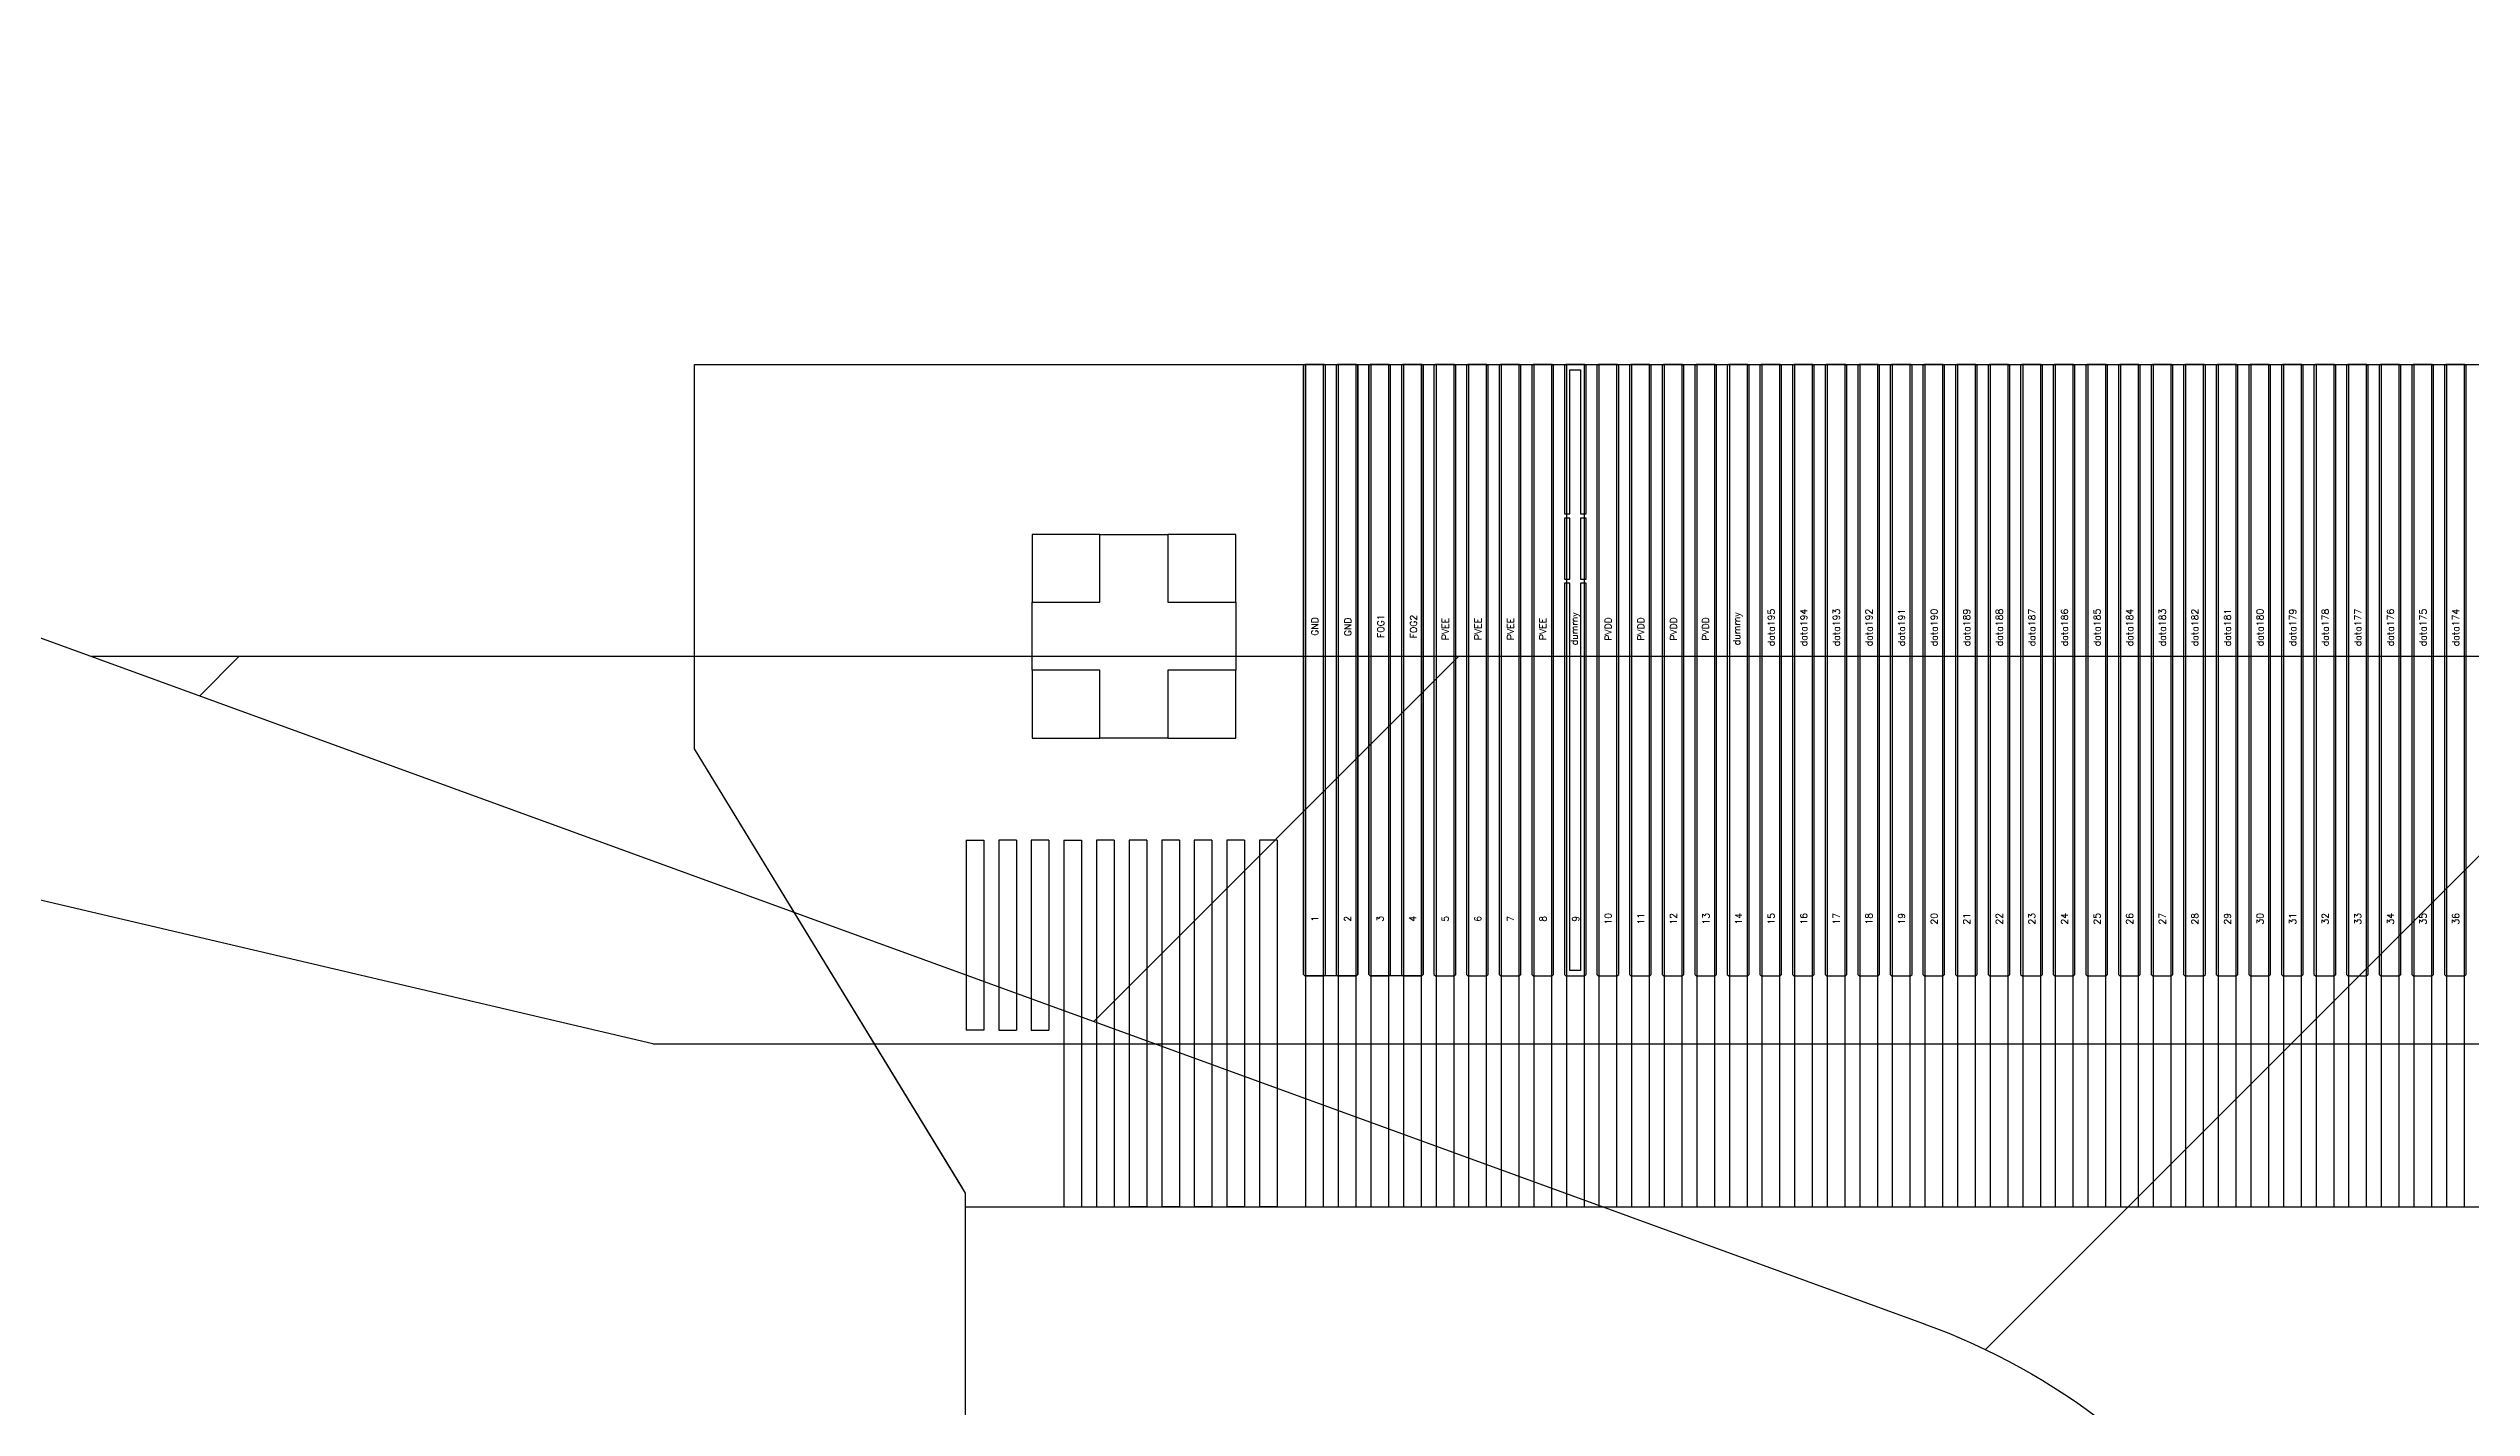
# Model space of a CAD drawing. Header units: millimetres. Extents: x 1387 to 2553, y -68 to 207.
# Drawn here: x 2318.848 to 2320.632, y 51.97 to 52.97 of the extents above; entities that cross this region are included whole.
import ezdxf
from ezdxf.enums import TextEntityAlignment as Align

# ---------------------------------------------------------------- set-up
doc = ezdxf.new("R2010")
doc.units = ezdxf.units.MM
for name, color, linetype in [('COF', 4, 'Continuous'), ('DIM（标注）', 3, 'Continuous'), ('KEEPOUTLAYER', 6, 'Continuous'), ('Panel', 7, 'Continuous')]:
    doc.layers.add(name, color=color, linetype=linetype)
doc.styles.add('txt', font='txt.shx')
doc.styles.add('宋体', font='')
doc.styles.get('宋体').set_extended_font_data('SimSun')
doc.dimstyles.new('STANDARD$0', dxfattribs={"dimtxt": 2, "dimasz": 2, "dimexe": 0.4, "dimexo": 0.4, "dimgap": 0.4, "dimtad": 1, "dimzin": 0, "dimdsep": 46, "dimtxsty": '宋体', "dimcen": 0.4, "dimclrd": 256, "dimclre": 256, "dimclrt": 256, "dimadec": 0, "dimazin": 0, "dimtfac": 1, "dimtofl": 0, "dimtmove": 0, "dimatfit": 3, "dimfxl": 1, "dimtolj": 1, "dimtzin": 0, "dimarcsym": 0})

# ---------------------------------------------------------------- blocks, each defined once
blk = doc.blocks.new('COF')
at = {"layer": 'COF'}
for p, q in [((1641.7011, 311.4364, 0.4681), (1641.7011, 311.7192, 0.4681)), ((1641.7011, 311.7192, 0.4681), (1648.8301, 311.7192, 0.4681)), ((1641.7011, 311.4364, 0.4681), (1641.7011, 311.7192, 0.4681)), ((1641.7011, 311.7192, 0.4681), (1648.8301, 311.7192, 0.4681)), ((1642.1511, 311.7192, 0.4681), (1642.1511, 311.0992, 0.4681)), ((1642.1641, 311.7192, 0.4681), (1642.1641, 311.0992, 0.4681)), ((1642.1751, 311.7192, 0.4681), (1642.1751, 311.0992, 0.4681)), ((1642.1881, 311.7192, 0.4681), (1642.1881, 311.0992, 0.4681)), ((1642.1991, 311.7192, 0.4681), (1642.1991, 311.0992, 0.4681)), ((1642.2121, 311.7192, 0.4681), (1642.2121, 311.0992, 0.4681)), ((1642.2231, 311.7192, 0.4681), (1642.2231, 311.0992, 0.4681)), ((1642.2361, 311.7192, 0.4681), (1642.2361, 311.0992, 0.4681)), ((1642.2471, 311.7192, 0.4681), (1642.2471, 311.0992, 0.4681)), ((1642.2601, 311.7192, 0.4681), (1642.2601, 311.0992, 0.4681)), ((1642.2711, 311.7192, 0.4681), (1642.2711, 311.0992, 0.4681)), ((1642.2841, 311.7192, 0.4681), (1642.2841, 311.0992, 0.4681)), ((1642.2951, 311.7192, 0.4681), (1642.2951, 311.0992, 0.4681)), ((1642.3081, 311.7192, 0.4681), (1642.3081, 311.0992, 0.4681)), ((1642.3191, 311.7192, 0.4681), (1642.3191, 311.0992, 0.4681)), ((1642.3321, 311.7192, 0.4681), (1642.3321, 311.0992, 0.4681)), ((1642.3431, 311.7192, 0.4681), (1642.3431, 311.0992, 0.4681)), ((1642.3561, 311.7192, 0.4681), (1642.3561, 311.0992, 0.4681)), ((1642.3671, 311.7192, 0.4681), (1642.3671, 311.0992, 0.4681)), ((1642.3801, 311.7192, 0.4681), (1642.3801, 311.0992, 0.4681)), ((1642.3911, 311.7192, 0.4681), (1642.3911, 311.0992, 0.4681)), ((1642.4041, 311.7192, 0.4681), (1642.4041, 311.0992, 0.4681)), ((1642.4151, 311.7192, 0.4681), (1642.4151, 311.0992, 0.4681)), ((1642.4281, 311.7192, 0.4681), (1642.4281, 311.0992, 0.4681)), ((1642.4391, 311.7192, 0.4681), (1642.4391, 311.0992, 0.4681)), ((1642.4521, 311.7192, 0.4681), (1642.4521, 311.0992, 0.4681)), ((1642.4631, 311.7192, 0.4681), (1642.4631, 311.0992, 0.4681)), ((1642.4761, 311.7192, 0.4681), (1642.4761, 311.0992, 0.4681)), ((1642.4871, 311.7192, 0.4681), (1642.4871, 311.0992, 0.4681)), ((1642.5001, 311.7192, 0.4681), (1642.5001, 311.0992, 0.4681)), ((1642.5111, 311.7192, 0.4681), (1642.5111, 311.0992, 0.4681)), ((1642.5241, 311.7192, 0.4681), (1642.5241, 311.0992, 0.4681)), ((1642.5351, 311.7192, 0.4681), (1642.5351, 311.0992, 0.4681)), ((1642.5481, 311.7192, 0.4681), (1642.5481, 311.0992, 0.4681)), ((1642.5591, 311.7192, 0.4681), (1642.5591, 311.0992, 0.4681)), ((1642.5721, 311.7192, 0.4681), (1642.5721, 311.0992, 0.4681)), ((1642.5831, 311.7192, 0.4681), (1642.5831, 311.0992, 0.4681)), ((1642.5961, 311.7192, 0.4681), (1642.5961, 311.0992, 0.4681)), ((1642.6071, 311.7192, 0.4681), (1642.6071, 311.0992, 0.4681)), ((1642.6201, 311.7192, 0.4681), (1642.6201, 311.0992, 0.4681)), ((1642.6311, 311.7192, 0.4681), (1642.6311, 311.0992, 0.4681)), ((1642.6441, 311.7192, 0.4681), (1642.6441, 311.0992, 0.4681)), ((1642.6551, 311.7192, 0.4681), (1642.6551, 311.0992, 0.4681)), ((1642.6681, 311.7192, 0.4681), (1642.6681, 311.0992, 0.4681)), ((1642.6791, 311.7192, 0.4681), (1642.6791, 311.0992, 0.4681)), ((1642.6921, 311.7192, 0.4681), (1642.6921, 311.0992, 0.4681)), ((1642.7031, 311.7192, 0.4681), (1642.7031, 311.0992, 0.4681)), ((1642.7161, 311.7192, 0.4681), (1642.7161, 311.0992, 0.4681)), ((1642.7271, 311.7192, 0.4681), (1642.7271, 311.0992, 0.4681)), ((1642.7401, 311.7192, 0.4681), (1642.7401, 311.0992, 0.4681)), ((1642.7511, 311.7192, 0.4681), (1642.7511, 311.0992, 0.4681)), ((1642.7641, 311.7192, 0.4681), (1642.7641, 311.0992, 0.4681)), ((1642.7751, 311.7192, 0.4681), (1642.7751, 311.0992, 0.4681)), ((1642.7881, 311.7192, 0.4681), (1642.7881, 311.0992, 0.4681)), ((1642.7991, 311.7192, 0.4681), (1642.7991, 311.0992, 0.4681)), ((1642.8121, 311.7192, 0.4681), (1642.8121, 311.0992, 0.4681)), ((1642.8231, 311.7192, 0.4681), (1642.8231, 311.0992, 0.4681)), ((1642.8361, 311.7192, 0.4681), (1642.8361, 311.0992, 0.4681)), ((1642.8471, 311.7192, 0.4681), (1642.8471, 311.0992, 0.4681)), ((1642.8601, 311.7192, 0.4681), (1642.8601, 311.0992, 0.4681)), ((1642.8711, 311.7192, 0.4681), (1642.8711, 311.0992, 0.4681)), ((1642.8841, 311.7192, 0.4681), (1642.8841, 311.0992, 0.4681)), ((1642.8951, 311.7192, 0.4681), (1642.8951, 311.0992, 0.4681)), ((1642.9081, 311.7192, 0.4681), (1642.9081, 311.0992, 0.4681)), ((1642.9191, 311.7192, 0.4681), (1642.9191, 311.0992, 0.4681)), ((1642.9321, 311.7192, 0.4681), (1642.9321, 311.0992, 0.4681)), ((1642.9431, 311.7192, 0.4681), (1642.9431, 311.0992, 0.4681)), ((1642.9561, 311.7192, 0.4681), (1642.9561, 311.0992, 0.4681)), ((1642.9671, 311.7192, 0.4681), (1642.9671, 311.0992, 0.4681)), ((1642.9801, 311.7192, 0.4681), (1642.9801, 311.0992, 0.4681)), ((1642.9911, 311.7192, 0.4681), (1642.9911, 311.0992, 0.4681)), ((1643.0041, 311.7192, 0.4681), (1643.0041, 311.0992, 0.4681)), ((1641.9996, 311.5942, 0.4681), (1642.0496, 311.5942, 0.4681)), ((1641.9996, 311.5442, 0.4681), (1641.9996, 311.5942, 0.4681)), ((1642.0496, 311.5942, 0.4681), (1642.0496, 311.5442, 0.4681)), ((1641.9496, 311.4942, 0.4681), (1641.9496, 311.5442, 0.4681)), ((1641.9496, 311.5442, 0.4681), (1641.9996, 311.5442, 0.4681)), ((1642.0496, 311.5442, 0.4681), (1642.0996, 311.5442, 0.4681)), ((1642.0996, 311.5442, 0.4681), (1642.0996, 311.4942, 0.4681)), ((1641.9996, 311.4942, 0.4681), (1641.9496, 311.4942, 0.4681)), ((1641.9996, 311.4442, 0.4681), (1641.9996, 311.4942, 0.4681)), ((1642.0996, 311.4942, 0.4681), (1642.0496, 311.4942, 0.4681)), ((1642.0496, 311.4942, 0.4681), (1642.0496, 311.4442, 0.4681)), ((1641.8986, 311.1126, 0.4681), (1641.7011, 311.4364, 0.4681)), ((1641.9006, 311.1093, 0.4681), (1641.7011, 311.4364, 0.4681)), ((1641.8986, 311.1126, 0.4681), (1641.7011, 311.4364, 0.4681)), ((1641.9006, 311.1093, 0.4681), (1641.7011, 311.4364, 0.4681)), ((1642.0496, 311.4442, 0.4681), (1641.9996, 311.4442, 0.4681)), ((1641.9011, 311.3692, 0.4681), (1641.9011, 311.2292, 0.4681)), ((1641.9011, 311.3692, 0.4681), (1641.9141, 311.3692, 0.4681)), ((1641.9141, 311.3692, 0.4681), (1641.9141, 311.2292, 0.4681)), ((1641.9381, 311.3692, 0.4681), (1641.9251, 311.3692, 0.4681)), ((1641.9251, 311.3692, 0.4681), (1641.9251, 311.2292, 0.4681)), ((1641.9381, 311.3692, 0.4681), (1641.9381, 311.2292, 0.4681)), ((1641.9621, 311.3692, 0.4681), (1641.9491, 311.3692, 0.4681)), ((1641.9491, 311.3692, 0.4681), (1641.9491, 311.2292, 0.4681)), ((1641.9621, 311.3692, 0.4681), (1641.9621, 311.2292, 0.4681)), ((1641.9731, 311.3692, 0.4681), (1641.9861, 311.3692, 0.4681)), ((1641.9731, 311.3692, 0.4681), (1641.9731, 311.0992, 0.4681)), ((1641.9861, 311.3692, 0.4681), (1641.9861, 311.0992, 0.4681)), ((1641.9971, 311.3692, 0.4681), (1641.9971, 311.0992, 0.4681)), ((1642.0101, 311.3692, 0.4681), (1641.9971, 311.3692, 0.4681)), ((1642.0101, 311.3692, 0.4681), (1641.9971, 311.3692, 0.4681)), ((1641.9971, 311.3692, 0.4681), (1641.9971, 311.0992, 0.4681)), ((1642.0101, 311.3692, 0.4681), (1642.0101, 311.0992, 0.4681)), ((1642.0101, 311.3692, 0.4681), (1642.0101, 311.0992, 0.4681)), ((1642.0211, 311.3692, 0.4681), (1642.0211, 311.0992, 0.4681)), ((1642.0341, 311.3692, 0.4681), (1642.0211, 311.3692, 0.4681)), ((1642.0341, 311.3692, 0.4681), (1642.0211, 311.3692, 0.4681)), ((1642.0211, 311.3692, 0.4681), (1642.0211, 311.0992, 0.4681)), ((1642.0341, 311.3692, 0.4681), (1642.0341, 311.0992, 0.4681)), ((1642.0341, 311.3692, 0.4681), (1642.0341, 311.0992, 0.4681)), ((1642.0451, 311.3692, 0.4681), (1642.0451, 311.0992, 0.4681)), ((1642.0581, 311.3692, 0.4681), (1642.0451, 311.3692, 0.4681)), ((1642.0581, 311.3692, 0.4681), (1642.0451, 311.3692, 0.4681)), ((1642.0451, 311.3692, 0.4681), (1642.0451, 311.0992, 0.4681)), ((1642.0581, 311.3692, 0.4681), (1642.0581, 311.0992, 0.4681)), ((1642.0581, 311.3692, 0.4681), (1642.0581, 311.0992, 0.4681)), ((1642.0691, 311.3692, 0.4681), (1642.0691, 311.0992, 0.4681)), ((1642.0821, 311.3692, 0.4681), (1642.0691, 311.3692, 0.4681)), ((1642.0821, 311.3692, 0.4681), (1642.0691, 311.3692, 0.4681)), ((1642.0691, 311.3692, 0.4681), (1642.0691, 311.0992, 0.4681)), ((1642.0821, 311.3692, 0.4681), (1642.0821, 311.0992, 0.4681)), ((1642.0821, 311.3692, 0.4681), (1642.0821, 311.0992, 0.4681)), ((1642.0931, 311.3692, 0.4681), (1642.0931, 311.0992, 0.4681)), ((1642.1061, 311.3692, 0.4681), (1642.0931, 311.3692, 0.4681)), ((1642.1061, 311.3692, 0.4681), (1642.0931, 311.3692, 0.4681)), ((1642.0931, 311.3692, 0.4681), (1642.0931, 311.0992, 0.4681)), ((1642.1061, 311.3692, 0.4681), (1642.1061, 311.0992, 0.4681)), ((1642.1061, 311.3692, 0.4681), (1642.1061, 311.0992, 0.4681)), ((1642.1171, 311.3692, 0.4681), (1642.1171, 311.0992, 0.4681)), ((1642.1301, 311.3692, 0.4681), (1642.1171, 311.3692, 0.4681)), ((1642.1301, 311.3692, 0.4681), (1642.1171, 311.3692, 0.4681)), ((1642.1171, 311.3692, 0.4681), (1642.1171, 311.0992, 0.4681)), ((1642.1301, 311.3692, 0.4681), (1642.1301, 311.0992, 0.4681)), ((1642.1301, 311.3692, 0.4681), (1642.1301, 311.0992, 0.4681)), ((1641.9141, 311.2292, 0.4681), (1641.9011, 311.2292, 0.4681)), ((1641.9251, 311.2292, 0.4681), (1641.9381, 311.2292, 0.4681)), ((1641.9491, 311.2292, 0.4681), (1641.9621, 311.2292, 0.4681)), ((1641.9006, 309.1529, 0.4681), (1641.9006, 311.1093, 0.4681)), ((1641.9006, 311.0992, 0.4681), (1648.6306, 311.0992, 0.4681)), ((1641.9731, 311.0992, 0.4681), (1641.9861, 311.0992, 0.4681)), ((1641.9971, 311.0992, 0.4681), (1642.0101, 311.0992, 0.4681)), ((1642.0341, 311.0992, 0.4681), (1642.0211, 311.0992, 0.4681)), ((1642.0341, 311.0992, 0.4681), (1642.0211, 311.0992, 0.4681)), ((1642.0336, 311.0992, 0.4681), (1642.0216, 311.0992, 0.4681)), ((1642.0336, 311.0992, 0.4681), (1642.0216, 311.0992, 0.4681)), ((1642.0581, 311.0992, 0.4681), (1642.0451, 311.0992, 0.4681)), ((1642.0581, 311.0992, 0.4681), (1642.0451, 311.0992, 0.4681)), ((1642.0576, 311.0992, 0.4681), (1642.0456, 311.0992, 0.4681)), ((1642.0576, 311.0992, 0.4681), (1642.0456, 311.0992, 0.4681)), ((1642.0821, 311.0992, 0.4681), (1642.0691, 311.0992, 0.4681)), ((1642.0821, 311.0992, 0.4681), (1642.0691, 311.0992, 0.4681)), ((1642.0816, 311.0992, 0.4681), (1642.0696, 311.0992, 0.4681)), ((1642.0816, 311.0992, 0.4681), (1642.0696, 311.0992, 0.4681)), ((1642.1061, 311.0992, 0.4681), (1642.0931, 311.0992, 0.4681)), ((1642.1061, 311.0992, 0.4681), (1642.0931, 311.0992, 0.4681)), ((1642.1056, 311.0992, 0.4681), (1642.0936, 311.0992, 0.4681)), ((1642.1056, 311.0992, 0.4681), (1642.0936, 311.0992, 0.4681)), ((1642.1301, 311.0992, 0.4681), (1642.1171, 311.0992, 0.4681)), ((1642.1301, 311.0992, 0.4681), (1642.1171, 311.0992, 0.4681)), ((1642.1296, 311.0992, 0.4681), (1642.1176, 311.0992, 0.4681)), ((1642.1296, 311.0992, 0.4681), (1642.1176, 311.0992, 0.4681)), ((1642.1511, 311.0992, 0.4681), (1642.1641, 311.0992, 0.4681)), ((1642.1516, 311.0992, 0.4681), (1642.1636, 311.0992, 0.4681)), ((1642.1751, 311.0992, 0.4681), (1642.1881, 311.0992, 0.4681)), ((1642.1756, 311.0992, 0.4681), (1642.1876, 311.0992, 0.4681)), ((1642.1991, 311.0992, 0.4681), (1642.2121, 311.0992, 0.4681)), ((1642.1996, 311.0992, 0.4681), (1642.2116, 311.0992, 0.4681)), ((1642.2231, 311.0992, 0.4681), (1642.2361, 311.0992, 0.4681)), ((1642.2236, 311.0992, 0.4681), (1642.2356, 311.0992, 0.4681)), ((1642.2471, 311.0992, 0.4681), (1642.2601, 311.0992, 0.4681)), ((1642.2476, 311.0992, 0.4681), (1642.2596, 311.0992, 0.4681)), ((1642.2711, 311.0992, 0.4681), (1642.2841, 311.0992, 0.4681)), ((1642.2716, 311.0992, 0.4681), (1642.2836, 311.0992, 0.4681)), ((1642.2951, 311.0992, 0.4681), (1642.3081, 311.0992, 0.4681)), ((1642.2956, 311.0992, 0.4681), (1642.3076, 311.0992, 0.4681)), ((1642.3191, 311.0992, 0.4681), (1642.3321, 311.0992, 0.4681)), ((1642.3196, 311.0992, 0.4681), (1642.3316, 311.0992, 0.4681)), ((1642.3431, 311.0992, 0.4681), (1642.3561, 311.0992, 0.4681)), ((1642.3436, 311.0992, 0.4681), (1642.3556, 311.0992, 0.4681)), ((1642.3671, 311.0992, 0.4681), (1642.3801, 311.0992, 0.4681)), ((1642.3676, 311.0992, 0.4681), (1642.3796, 311.0992, 0.4681)), ((1642.3911, 311.0992, 0.4681), (1642.4041, 311.0992, 0.4681)), ((1642.3916, 311.0992, 0.4681), (1642.4036, 311.0992, 0.4681)), ((1642.4151, 311.0992, 0.4681), (1642.4281, 311.0992, 0.4681)), ((1642.4156, 311.0992, 0.4681), (1642.4276, 311.0992, 0.4681)), ((1642.4391, 311.0992, 0.4681), (1642.4521, 311.0992, 0.4681)), ((1642.4396, 311.0992, 0.4681), (1642.4516, 311.0992, 0.4681)), ((1642.4631, 311.0992, 0.4681), (1642.4761, 311.0992, 0.4681)), ((1642.4636, 311.0992, 0.4681), (1642.4756, 311.0992, 0.4681)), ((1642.4871, 311.0992, 0.4681), (1642.5001, 311.0992, 0.4681)), ((1642.4876, 311.0992, 0.4681), (1642.4996, 311.0992, 0.4681)), ((1642.5111, 311.0992, 0.4681), (1642.5241, 311.0992, 0.4681)), ((1642.5116, 311.0992, 0.4681), (1642.5236, 311.0992, 0.4681)), ((1642.5351, 311.0992, 0.4681), (1642.5481, 311.0992, 0.4681)), ((1642.5356, 311.0992, 0.4681), (1642.5476, 311.0992, 0.4681)), ((1642.5591, 311.0992, 0.4681), (1642.5721, 311.0992, 0.4681)), ((1642.5596, 311.0992, 0.4681), (1642.5716, 311.0992, 0.4681)), ((1642.5831, 311.0992, 0.4681), (1642.5961, 311.0992, 0.4681)), ((1642.5836, 311.0992, 0.4681), (1642.5956, 311.0992, 0.4681)), ((1642.6071, 311.0992, 0.4681), (1642.6201, 311.0992, 0.4681)), ((1642.6076, 311.0992, 0.4681), (1642.6196, 311.0992, 0.4681)), ((1642.6311, 311.0992, 0.4681), (1642.6441, 311.0992, 0.4681)), ((1642.6316, 311.0992, 0.4681), (1642.6436, 311.0992, 0.4681)), ((1642.6551, 311.0992, 0.4681), (1642.6681, 311.0992, 0.4681)), ((1642.6556, 311.0992, 0.4681), (1642.6676, 311.0992, 0.4681)), ((1642.6791, 311.0992, 0.4681), (1642.6921, 311.0992, 0.4681)), ((1642.6796, 311.0992, 0.4681), (1642.6916, 311.0992, 0.4681)), ((1642.7031, 311.0992, 0.4681), (1642.7161, 311.0992, 0.4681)), ((1642.7036, 311.0992, 0.4681), (1642.7156, 311.0992, 0.4681)), ((1642.7271, 311.0992, 0.4681), (1642.7401, 311.0992, 0.4681)), ((1642.7276, 311.0992, 0.4681), (1642.7396, 311.0992, 0.4681)), ((1642.7511, 311.0992, 0.4681), (1642.7641, 311.0992, 0.4681)), ((1642.7516, 311.0992, 0.4681), (1642.7636, 311.0992, 0.4681)), ((1642.7751, 311.0992, 0.4681), (1642.7881, 311.0992, 0.4681)), ((1642.7756, 311.0992, 0.4681), (1642.7876, 311.0992, 0.4681)), ((1642.7991, 311.0992, 0.4681), (1642.8121, 311.0992, 0.4681)), ((1642.7996, 311.0992, 0.4681), (1642.8116, 311.0992, 0.4681)), ((1642.8231, 311.0992, 0.4681), (1642.8361, 311.0992, 0.4681)), ((1642.8236, 311.0992, 0.4681), (1642.8356, 311.0992, 0.4681)), ((1642.8471, 311.0992, 0.4681), (1642.8601, 311.0992, 0.4681)), ((1642.8476, 311.0992, 0.4681), (1642.8596, 311.0992, 0.4681)), ((1642.8711, 311.0992, 0.4681), (1642.8841, 311.0992, 0.4681)), ((1642.8716, 311.0992, 0.4681), (1642.8836, 311.0992, 0.4681)), ((1642.8951, 311.0992, 0.4681), (1642.9081, 311.0992, 0.4681)), ((1642.8956, 311.0992, 0.4681), (1642.9076, 311.0992, 0.4681)), ((1642.9191, 311.0992, 0.4681), (1642.9321, 311.0992, 0.4681)), ((1642.9196, 311.0992, 0.4681), (1642.9316, 311.0992, 0.4681)), ((1642.9431, 311.0992, 0.4681), (1642.9561, 311.0992, 0.4681)), ((1642.9436, 311.0992, 0.4681), (1642.9556, 311.0992, 0.4681)), ((1642.9671, 311.0992, 0.4681), (1642.9801, 311.0992, 0.4681)), ((1642.9676, 311.0992, 0.4681), (1642.9796, 311.0992, 0.4681)), ((1642.9911, 311.0992, 0.4681), (1643.0041, 311.0992, 0.4681)), ((1642.9916, 311.0992, 0.4681), (1643.0036, 311.0992, 0.4681))]:
    blk.add_line(p, q, dxfattribs=at)
blk = doc.blocks.new('*D89')
at = {"layer": 'Defpoints', "color": 0, "linetype": 'Continuous'}
for p in [(2319.293, 52.2378, 0.2184), (2305.2803, -9.3035), (2325.3234, -9.3035, 0.2184)]:
    blk.add_point(p, dxfattribs=at)
at = {"layer": 'DIM（标注）', "color": 3, "linetype": 'Continuous', "lineweight": -2}
for p, q in [((2318.693, 52.2378), (2304.6803, 52.2378)), ((2305.2803, 51.6378), (2305.2803, 40.3532)), ((2305.2803, -8.7035), (2305.2803, 29.6616)), ((2324.7234, -9.3035), (2304.6803, -9.3035))]:
    blk.add_line(p, q, dxfattribs=at)
at = {"layer": 'DIM（标注）', "color": 3, "linetype": 'Continuous'}
for points in [[(2305.1803, 51.6378), (2305.3803, 51.6378), (2305.2803, 52.2378)], [(2305.1803, -8.7035), (2305.3803, -8.7035), (2305.2803, -9.3035)]]:
    blk.add_solid(points, dxfattribs=at)
at = {"layer": 'DIM（标注）', "color": 3, "linetype": 'Continuous', "insert": (2305.2803, 35.0074), "char_height": 1.5, "attachment_point": 5, "rotation": 90, "style": '宋体'}
blk.add_mtext('61.54±0.5', dxfattribs=at)
blk = doc.blocks.new('DAFADF')
h = blk.add_hatch()
h.set_pattern_fill('ANSI31', scale=0.2, style=0)
h.set_pattern_definition([(45, (861.3915, -112.815), (-0.4490128, 0.4490128), [])])
h.paths.add_polyline_path([(1762.6906, 35.3146, -0.315299), (1763.0196, 35.7845), (1764.3687, 36.2755), (1756.3326, 36.2755), (1757.6807, 35.7848, -0.315827), (1758.0106, 35.3146), (1758.0106, 33.2755), (1762.6906, 33.2755)])
at = {"color": 30, "linetype": 'Continuous'}
blk.add_line((1764.3686, 36.2755, 2.6737), (1756.3326, 36.2755, 2.6737), dxfattribs=at)
at = {"color": 30, "linetype": 'Continuous', "elevation": 2.6737}
blk.add_lwpolyline([(1755.123, 36.7158), (1757.6825, 35.7842)], dxfattribs=at)
at = {"color": 30, "linetype": 'Continuous', "elevation": 2.4553}
blk.add_lwpolyline([(1757.6816, 35.7845, -0.315299), (1758.0106, 35.3146)], format="xyb", dxfattribs=at)
at = {"layer": 'KEEPOUTLAYER', "elevation": 2.4553}
blk.add_lwpolyline([(1757.6816, 35.7845, 1), (1757.6816, 35.7845, 1)], format="xyb", close=True, dxfattribs=at)
blk.add_lwpolyline([(1757.6816, 35.7845, 1), (1757.6816, 35.7845, 1)], format="xyb", close=True, dxfattribs=at)
blk = doc.blocks.new('*D95')
at = {"layer": 'Defpoints', "color": 0, "linetype": 'Continuous'}
for p in [(2322.893, 88.2728, 2.6737), (2294.826, 50.6228), (2322.893, 50.6228, 2.6737)]:
    blk.add_point(p, dxfattribs=at)
at = {"layer": 'DIM（标注）', "linetype": 'Continuous', "lineweight": -2}
for p, q in [((2322.293, 88.2728), (2294.226, 88.2728)), ((2294.826, 87.6728), (2294.826, 72.0995)), ((2294.826, 51.2228), (2294.826, 66.7961)), ((2322.293, 50.6228), (2294.226, 50.6228))]:
    blk.add_line(p, q, dxfattribs=at)
at = {"layer": 'DIM（标注）', "linetype": 'Continuous'}
for points in [[(2294.726, 87.6728), (2294.926, 87.6728), (2294.826, 88.2728)], [(2294.726, 51.2228), (2294.926, 51.2228), (2294.826, 50.6228)]]:
    blk.add_solid(points, dxfattribs=at)
at = {"layer": 'DIM（标注）', "linetype": 'Continuous', "insert": (2294.826, 69.4478), "char_height": 1.5, "attachment_point": 5, "rotation": 90, "style": '宋体'}
blk.add_mtext('37.65', dxfattribs=at)
blk = doc.blocks.new('DASFASFASF')
at = {"color": 7}
blk.add_circle((2230.6373, 15.2151), 18.825, dxfattribs=at)
at = {"color": 7, "linetype": 'Continuous'}
blk.add_circle((2230.6373, 15.2151), 16.549, dxfattribs=at)
blk = doc.blocks.new('ASDFASF')
at = {"color": 7}
blk.add_circle((605.3504, 2850.0892), 18.8, dxfattribs=at)

msp = doc.modelspace()

# ---------------------------------------------------------------- linework, layer by layer
at = {"layer": 'Panel', "elevation": 2.6737}
for points in [[(2319.7721, 52.7368), (2319.7731, 52.7378)], [(2319.7731, 52.7378), (2319.7721, 52.7368)], [(2319.7721, 52.7368), (2319.7721, 52.7368)], [(2319.7721, 52.2888), (2319.7721, 52.7368)], [(2319.7721, 52.7368), (2319.7721, 52.2888)], [(2319.7731, 52.7378), (2319.8111, 52.7378)], [(2319.7871, 52.7378), (2319.7731, 52.7378)], [(2319.7881, 52.7368), (2319.7871, 52.7378)], [(2319.7881, 52.2888), (2319.7881, 52.7368)], [(2319.7971, 52.7378), (2319.7961, 52.7368)], [(2319.7961, 52.7368), (2319.7961, 52.2888)], [(2319.8111, 52.7378), (2319.7971, 52.7378)], [(2319.8111, 52.7378), (2319.8121, 52.7368)], [(2319.8121, 52.7368), (2319.8111, 52.7378)], [(2319.8121, 52.7368), (2319.8121, 52.2888)], [(2319.8121, 52.2888), (2319.8121, 52.7368)], [(2319.8201, 52.7368), (2319.8211, 52.7378)], [(2319.8211, 52.7378), (2319.8201, 52.7368)], [(2319.8201, 52.7368), (2319.8201, 52.7368)], [(2319.8201, 52.2888), (2319.8201, 52.7368)], [(2319.8201, 52.7368), (2319.8201, 52.2888)], [(2319.8211, 52.7378), (2319.8591, 52.7378)], [(2319.8351, 52.7378), (2319.8211, 52.7378)], [(2319.8361, 52.7368), (2319.8351, 52.7378)], [(2319.8361, 52.2888), (2319.8361, 52.7368)], [(2319.8451, 52.7378), (2319.8441, 52.7368)], [(2319.8441, 52.7368), (2319.8441, 52.2888)], [(2319.8591, 52.7378), (2319.8451, 52.7378)], [(2319.8591, 52.7378), (2319.8601, 52.7368)], [(2319.8601, 52.7368), (2319.8591, 52.7378)], [(2319.8601, 52.7368), (2319.8601, 52.2888)], [(2319.8601, 52.2888), (2319.8601, 52.7368)], [(2319.8691, 52.7378), (2319.8681, 52.7368)], [(2319.8681, 52.7368), (2319.8681, 52.2888)], [(2319.8831, 52.7378), (2319.8691, 52.7378)], [(2319.8841, 52.7368), (2319.8831, 52.7378)], [(2319.8841, 52.2888), (2319.8841, 52.7368)], [(2319.8931, 52.7378), (2319.8921, 52.7368)], [(2319.8921, 52.7368), (2319.8921, 52.2888)], [(2319.9071, 52.7378), (2319.8931, 52.7378)], [(2319.9081, 52.7368), (2319.9071, 52.7378)], [(2319.9081, 52.2888), (2319.9081, 52.7368)], [(2319.9171, 52.7378), (2319.9161, 52.7368)], [(2319.9161, 52.7368), (2319.9161, 52.2888)], [(2319.9311, 52.7378), (2319.9171, 52.7378)], [(2319.9321, 52.7368), (2319.9311, 52.7378)], [(2319.9321, 52.2888), (2319.9321, 52.7368)], [(2319.9411, 52.7378), (2319.9401, 52.7368)], [(2319.9401, 52.7368), (2319.9401, 52.2888)], [(2319.9551, 52.7378), (2319.9411, 52.7378)], [(2319.9561, 52.7368), (2319.9551, 52.7378)], [(2319.9561, 52.2888), (2319.9561, 52.7368)], [(2319.9651, 52.7378), (2319.9641, 52.7368)], [(2319.9641, 52.7368), (2319.9641, 52.6278)], [(2319.9791, 52.7378), (2319.9651, 52.7378)], [(2319.9681, 52.7338), (2319.9761, 52.7338)], [(2319.9681, 52.6278), (2319.9681, 52.7338)], [(2319.9761, 52.7338), (2319.9761, 52.6278)], [(2319.9791, 52.7378), (2319.9791, 52.7378)], [(2319.9801, 52.7368), (2319.9791, 52.7378)], [(2319.9801, 52.6278), (2319.9801, 52.7368)], [(2319.9891, 52.7378), (2319.9881, 52.7368)], [(2319.9881, 52.7368), (2319.9881, 52.2888)], [(2320.0031, 52.7378), (2319.9891, 52.7378)], [(2320.0041, 52.7368), (2320.0031, 52.7378)], [(2320.0041, 52.2888), (2320.0041, 52.7368)], [(2320.0131, 52.7378), (2320.0121, 52.7368)], [(2320.0121, 52.7368), (2320.0121, 52.2888)], [(2320.0271, 52.7378), (2320.0131, 52.7378)], [(2320.0281, 52.7368), (2320.0271, 52.7378)], [(2320.0281, 52.2888), (2320.0281, 52.7368)], [(2320.0371, 52.7378), (2320.0361, 52.7368)], [(2320.0361, 52.7368), (2320.0361, 52.2888)], [(2320.0511, 52.7378), (2320.0371, 52.7378)], [(2320.0521, 52.7368), (2320.0511, 52.7378)], [(2320.0521, 52.2888), (2320.0521, 52.7368)], [(2320.0611, 52.7378), (2320.0601, 52.7368)], [(2320.0601, 52.7368), (2320.0601, 52.2888)], [(2320.0751, 52.7378), (2320.0611, 52.7378)], [(2320.0761, 52.7368), (2320.0751, 52.7378)], [(2320.0761, 52.2888), (2320.0761, 52.7368)], [(2320.0851, 52.7378), (2320.0841, 52.7368)], [(2320.0841, 52.7368), (2320.0841, 52.2888)], [(2320.0991, 52.7378), (2320.0851, 52.7378)], [(2320.1001, 52.7368), (2320.0991, 52.7378)], [(2320.1001, 52.2888), (2320.1001, 52.7368)], [(2320.1091, 52.7378), (2320.1081, 52.7368)], [(2320.1081, 52.7368), (2320.1081, 52.2888)], [(2320.1231, 52.7378), (2320.1091, 52.7378)], [(2320.1241, 52.7368), (2320.1231, 52.7378)], [(2320.1241, 52.2888), (2320.1241, 52.7368)], [(2320.1331, 52.7378), (2320.1321, 52.7368)], [(2320.1321, 52.7368), (2320.1321, 52.2888)], [(2320.1471, 52.7378), (2320.1331, 52.7378)], [(2320.1481, 52.7368), (2320.1471, 52.7378)], [(2320.1481, 52.2888), (2320.1481, 52.7368)], [(2320.1571, 52.7378), (2320.1561, 52.7368)], [(2320.1561, 52.7368), (2320.1561, 52.2888)], [(2320.1711, 52.7378), (2320.1571, 52.7378)], [(2320.1721, 52.7368), (2320.1711, 52.7378)], [(2320.1721, 52.2888), (2320.1721, 52.7368)], [(2320.1811, 52.7378), (2320.1801, 52.7368)], [(2320.1801, 52.7368), (2320.1801, 52.2888)], [(2320.1951, 52.7378), (2320.1811, 52.7378)], [(2320.1961, 52.7368), (2320.1951, 52.7378)], [(2320.1961, 52.2888), (2320.1961, 52.7368)], [(2320.2051, 52.7378), (2320.2041, 52.7368)], [(2320.2041, 52.7368), (2320.2041, 52.2888)], [(2320.2191, 52.7378), (2320.2051, 52.7378)], [(2320.2201, 52.7368), (2320.2191, 52.7378)], [(2320.2201, 52.2888), (2320.2201, 52.7368)], [(2320.2291, 52.7378), (2320.2281, 52.7368)], [(2320.2281, 52.7368), (2320.2281, 52.2888)], [(2320.2431, 52.7378), (2320.2291, 52.7378)], [(2320.2441, 52.7368), (2320.2431, 52.7378)], [(2320.2441, 52.2888), (2320.2441, 52.7368)], [(2320.2531, 52.7378), (2320.2521, 52.7368)], [(2320.2521, 52.7368), (2320.2521, 52.2888)], [(2320.2671, 52.7378), (2320.2531, 52.7378)], [(2320.2681, 52.7368), (2320.2671, 52.7378)], [(2320.2681, 52.2888), (2320.2681, 52.7368)], [(2320.2771, 52.7378), (2320.2761, 52.7368)], [(2320.2761, 52.7368), (2320.2761, 52.2888)], [(2320.2911, 52.7378), (2320.2771, 52.7378)], [(2320.2921, 52.7368), (2320.2911, 52.7378)], [(2320.2921, 52.2888), (2320.2921, 52.7368)], [(2320.3011, 52.7378), (2320.3001, 52.7368)], [(2320.3001, 52.7368), (2320.3001, 52.2888)], [(2320.3151, 52.7378), (2320.3011, 52.7378)], [(2320.3161, 52.7368), (2320.3151, 52.7378)], [(2320.3161, 52.2888), (2320.3161, 52.7368)], [(2320.3251, 52.7378), (2320.3241, 52.7368)], [(2320.3241, 52.7368), (2320.3241, 52.2888)], [(2320.3391, 52.7378), (2320.3251, 52.7378)], [(2320.3401, 52.7368), (2320.3391, 52.7378)], [(2320.3401, 52.2888), (2320.3401, 52.7368)], [(2320.3491, 52.7378), (2320.3481, 52.7368)], [(2320.3481, 52.7368), (2320.3481, 52.2888)], [(2320.3631, 52.7378), (2320.3491, 52.7378)], [(2320.3641, 52.7368), (2320.3631, 52.7378)], [(2320.3641, 52.2888), (2320.3641, 52.7368)], [(2320.3731, 52.7378), (2320.3721, 52.7368)], [(2320.3721, 52.7368), (2320.3721, 52.2888)], [(2320.3871, 52.7378), (2320.3731, 52.7378)], [(2320.3881, 52.7368), (2320.3871, 52.7378)], [(2320.3881, 52.2888), (2320.3881, 52.7368)], [(2320.3971, 52.7378), (2320.3961, 52.7368)], [(2320.3961, 52.7368), (2320.3961, 52.2888)], [(2320.4111, 52.7378), (2320.3971, 52.7378)], [(2320.4121, 52.7368), (2320.4111, 52.7378)], [(2320.4121, 52.2888), (2320.4121, 52.7368)], [(2320.4211, 52.7378), (2320.4201, 52.7368)], [(2320.4201, 52.7368), (2320.4201, 52.2888)], [(2320.4351, 52.7378), (2320.4211, 52.7378)], [(2320.4361, 52.7368), (2320.4351, 52.7378)], [(2320.4361, 52.2888), (2320.4361, 52.7368)], [(2320.4451, 52.7378), (2320.4441, 52.7368)], [(2320.4441, 52.7368), (2320.4441, 52.2888)], [(2320.4591, 52.7378), (2320.4451, 52.7378)], [(2320.4601, 52.7368), (2320.4591, 52.7378)], [(2320.4601, 52.2888), (2320.4601, 52.7368)], [(2320.4691, 52.7378), (2320.4681, 52.7368)], [(2320.4681, 52.7368), (2320.4681, 52.2888)], [(2320.4831, 52.7378), (2320.4691, 52.7378)], [(2320.4841, 52.7368), (2320.4831, 52.7378)], [(2320.4841, 52.2888), (2320.4841, 52.7368)], [(2320.4931, 52.7378), (2320.4921, 52.7368)], [(2320.4921, 52.7368), (2320.4921, 52.2888)], [(2320.5071, 52.7378), (2320.4931, 52.7378)], [(2320.5081, 52.7368), (2320.5071, 52.7378)], [(2320.5081, 52.2888), (2320.5081, 52.7368)], [(2320.5171, 52.7378), (2320.5161, 52.7368)], [(2320.5161, 52.7368), (2320.5161, 52.2888)], [(2320.5311, 52.7378), (2320.5171, 52.7378)], [(2320.5321, 52.7368), (2320.5311, 52.7378)], [(2320.5321, 52.2888), (2320.5321, 52.7368)], [(2320.5411, 52.7378), (2320.5401, 52.7368)], [(2320.5401, 52.7368), (2320.5401, 52.2888)], [(2320.5551, 52.7378), (2320.5411, 52.7378)], [(2320.5561, 52.7368), (2320.5551, 52.7378)], [(2320.5561, 52.2888), (2320.5561, 52.7368)], [(2320.5651, 52.7378), (2320.5641, 52.7368)], [(2320.5641, 52.7368), (2320.5641, 52.2888)], [(2320.5791, 52.7378), (2320.5651, 52.7378)], [(2320.5801, 52.7368), (2320.5791, 52.7378)], [(2320.5801, 52.2888), (2320.5801, 52.7368)], [(2320.5891, 52.7378), (2320.5881, 52.7368)], [(2320.5881, 52.7368), (2320.5881, 52.2888)], [(2320.6031, 52.7378), (2320.5891, 52.7378)], [(2320.6041, 52.7368), (2320.6031, 52.7378)], [(2320.6041, 52.2888), (2320.6041, 52.7368)], [(2320.6131, 52.7378), (2320.6121, 52.7368)], [(2320.6121, 52.7368), (2320.6121, 52.2888)], [(2320.6271, 52.7378), (2320.6131, 52.7378)], [(2320.6281, 52.7368), (2320.6271, 52.7378)], [(2320.6281, 52.2888), (2320.6281, 52.7368)], [(2319.7721, 52.4128), (2319.7721, 52.6628)], [(2319.9641, 52.6278), (2319.9681, 52.6278)], [(2319.9641, 52.6248), (2319.9641, 52.5798)], [(2319.9681, 52.6248), (2319.9641, 52.6248)], [(2319.9681, 52.5798), (2319.9681, 52.6248)], [(2319.9761, 52.6278), (2319.9801, 52.6278)], [(2319.9761, 52.6248), (2319.9761, 52.5798)], [(2319.9801, 52.6248), (2319.9761, 52.6248)], [(2319.9801, 52.5798), (2319.9801, 52.6248)], [(2319.5721, 52.6128), (2319.5721, 52.5628)], [(2319.6221, 52.6128), (2319.5721, 52.6128)], [(2319.6221, 52.5628), (2319.6221, 52.6128)], [(2319.6721, 52.6128), (2319.6721, 52.5628)], [(2319.7221, 52.6128), (2319.6721, 52.6128)], [(2319.7221, 52.5628), (2319.7221, 52.6128)], [(2319.293, 52.2378), (2317.8422, 52.5778)], [(2319.9641, 52.5798), (2319.9641, 52.5798)], [(2319.9641, 52.5798), (2319.9681, 52.5798)], [(2319.9641, 52.5768), (2319.9641, 52.2888)], [(2319.9681, 52.5768), (2319.9641, 52.5768)], [(2319.9681, 52.2918), (2319.9681, 52.5768)], [(2319.9761, 52.5798), (2319.9761, 52.5798)], [(2319.9761, 52.5798), (2319.9801, 52.5798)], [(2319.9761, 52.5768), (2319.9761, 52.5768)], [(2319.9801, 52.5768), (2319.9761, 52.5768)], [(2319.9761, 52.5768), (2319.9761, 52.2918)], [(2319.9801, 52.2888), (2319.9801, 52.5768)], [(2319.5721, 52.5628), (2319.5721, 52.5628)], [(2319.5721, 52.5628), (2319.6221, 52.5628)], [(2319.6721, 52.5628), (2319.6721, 52.5628)], [(2319.6721, 52.5628), (2319.7221, 52.5628)], [(2319.5721, 52.5128), (2319.5721, 52.4628)], [(2319.6221, 52.5128), (2319.5721, 52.5128)], [(2319.6221, 52.4628), (2319.6221, 52.5128)], [(2319.6721, 52.5128), (2319.6721, 52.4628)], [(2319.7221, 52.5128), (2319.6721, 52.5128)], [(2319.7221, 52.4628), (2319.7221, 52.5128)], [(2319.5721, 52.4628), (2319.5721, 52.4628)], [(2319.5721, 52.4628), (2319.6221, 52.4628)], [(2319.6721, 52.4628), (2319.6721, 52.4628)], [(2319.6721, 52.4628), (2319.7221, 52.4628)], [(2319.7731, 52.2878), (2319.7721, 52.2888)], [(2319.7721, 52.2888), (2319.7721, 52.2888)], [(2319.7721, 52.2888), (2319.7731, 52.2878)], [(2319.8111, 52.2878), (2319.7731, 52.2878)], [(2319.7731, 52.2878), (2319.7871, 52.2878)], [(2319.7871, 52.2878), (2319.7881, 52.2888)], [(2319.7961, 52.2888), (2319.7961, 52.2888)], [(2319.7961, 52.2888), (2319.7971, 52.2878)], [(2319.7971, 52.2878), (2319.8111, 52.2878)], [(2319.8121, 52.2888), (2319.8111, 52.2878)], [(2319.8111, 52.2878), (2319.8121, 52.2888)], [(2319.8211, 52.2878), (2319.8201, 52.2888)], [(2319.8201, 52.2888), (2319.8201, 52.2888)], [(2319.8201, 52.2888), (2319.8211, 52.2878)], [(2319.8591, 52.2878), (2319.8211, 52.2878)], [(2319.8211, 52.2878), (2319.8351, 52.2878)], [(2319.8351, 52.2878), (2319.8361, 52.2888)], [(2319.8441, 52.2888), (2319.8441, 52.2888)], [(2319.8441, 52.2888), (2319.8451, 52.2878)], [(2319.8451, 52.2878), (2319.8591, 52.2878)], [(2319.8601, 52.2888), (2319.8591, 52.2878)], [(2319.8591, 52.2878), (2319.8601, 52.2888)], [(2319.8681, 52.2888), (2319.8681, 52.2888)], [(2319.8681, 52.2888), (2319.8691, 52.2878)], [(2319.8691, 52.2878), (2319.8831, 52.2878)], [(2319.8831, 52.2878), (2319.8841, 52.2888)], [(2319.8921, 52.2888), (2319.8921, 52.2888)], [(2319.8921, 52.2888), (2319.8931, 52.2878)], [(2319.8931, 52.2878), (2319.9071, 52.2878)], [(2319.9071, 52.2878), (2319.9081, 52.2888)], [(2319.9161, 52.2888), (2319.9161, 52.2888)], [(2319.9161, 52.2888), (2319.9171, 52.2878)], [(2319.9171, 52.2878), (2319.9311, 52.2878)], [(2319.9311, 52.2878), (2319.9321, 52.2888)], [(2319.9401, 52.2888), (2319.9401, 52.2888)], [(2319.9401, 52.2888), (2319.9411, 52.2878)], [(2319.9411, 52.2878), (2319.9551, 52.2878)], [(2319.9551, 52.2878), (2319.9561, 52.2888)], [(2319.9641, 52.2888), (2319.9651, 52.2878)], [(2319.9651, 52.2878), (2319.9791, 52.2878)], [(2319.9761, 52.2918), (2319.9681, 52.2918)], [(2319.9791, 52.2878), (2319.9801, 52.2888)], [(2319.9881, 52.2888), (2319.9881, 52.2888)], [(2319.9881, 52.2888), (2319.9891, 52.2878)], [(2319.9891, 52.2878), (2320.0031, 52.2878)], [(2320.0031, 52.2878), (2320.0041, 52.2888)], [(2320.0121, 52.2888), (2320.0121, 52.2888)], [(2320.0121, 52.2888), (2320.0131, 52.2878)], [(2320.0131, 52.2878), (2320.0271, 52.2878)], [(2320.0271, 52.2878), (2320.0281, 52.2888)], [(2320.0361, 52.2888), (2320.0361, 52.2888)], [(2320.0361, 52.2888), (2320.0371, 52.2878)], [(2320.0371, 52.2878), (2320.0511, 52.2878)], [(2320.0511, 52.2878), (2320.0521, 52.2888)], [(2320.0601, 52.2888), (2320.0601, 52.2888)], [(2320.0601, 52.2888), (2320.0611, 52.2878)], [(2320.0611, 52.2878), (2320.0751, 52.2878)], [(2320.0751, 52.2878), (2320.0761, 52.2888)], [(2320.0841, 52.2888), (2320.0841, 52.2888)], [(2320.0841, 52.2888), (2320.0851, 52.2878)], [(2320.0851, 52.2878), (2320.0991, 52.2878)], [(2320.0991, 52.2878), (2320.1001, 52.2888)], [(2320.1081, 52.2888), (2320.1081, 52.2888)], [(2320.1081, 52.2888), (2320.1091, 52.2878)], [(2320.1091, 52.2878), (2320.1231, 52.2878)], [(2320.1231, 52.2878), (2320.1241, 52.2888)], [(2320.1321, 52.2888), (2320.1321, 52.2888)], [(2320.1321, 52.2888), (2320.1331, 52.2878)], [(2320.1331, 52.2878), (2320.1471, 52.2878)], [(2320.1471, 52.2878), (2320.1481, 52.2888)], [(2320.1561, 52.2888), (2320.1561, 52.2888)], [(2320.1561, 52.2888), (2320.1571, 52.2878)], [(2320.1571, 52.2878), (2320.1711, 52.2878)], [(2320.1711, 52.2878), (2320.1721, 52.2888)], [(2320.1801, 52.2888), (2320.1801, 52.2888)], [(2320.1801, 52.2888), (2320.1811, 52.2878)], [(2320.1811, 52.2878), (2320.1951, 52.2878)], [(2320.1951, 52.2878), (2320.1961, 52.2888)], [(2320.2041, 52.2888), (2320.2041, 52.2888)], [(2320.2041, 52.2888), (2320.2051, 52.2878)], [(2320.2051, 52.2878), (2320.2191, 52.2878)], [(2320.2191, 52.2878), (2320.2201, 52.2888)], [(2320.2281, 52.2888), (2320.2281, 52.2888)], [(2320.2281, 52.2888), (2320.2291, 52.2878)], [(2320.2291, 52.2878), (2320.2431, 52.2878)], [(2320.2431, 52.2878), (2320.2441, 52.2888)], [(2320.2521, 52.2888), (2320.2521, 52.2888)], [(2320.2521, 52.2888), (2320.2531, 52.2878)], [(2320.2531, 52.2878), (2320.2671, 52.2878)], [(2320.2671, 52.2878), (2320.2681, 52.2888)], [(2320.2761, 52.2888), (2320.2761, 52.2888)], [(2320.2761, 52.2888), (2320.2771, 52.2878)], [(2320.2771, 52.2878), (2320.2911, 52.2878)], [(2320.2911, 52.2878), (2320.2921, 52.2888)], [(2320.3001, 52.2888), (2320.3001, 52.2888)], [(2320.3001, 52.2888), (2320.3011, 52.2878)], [(2320.3011, 52.2878), (2320.3151, 52.2878)], [(2320.3151, 52.2878), (2320.3161, 52.2888)], [(2320.3241, 52.2888), (2320.3241, 52.2888)], [(2320.3241, 52.2888), (2320.3251, 52.2878)], [(2320.3251, 52.2878), (2320.3391, 52.2878)], [(2320.3391, 52.2878), (2320.3401, 52.2888)], [(2320.3481, 52.2888), (2320.3481, 52.2888)], [(2320.3481, 52.2888), (2320.3491, 52.2878)], [(2320.3491, 52.2878), (2320.3631, 52.2878)], [(2320.3631, 52.2878), (2320.3641, 52.2888)], [(2320.3721, 52.2888), (2320.3721, 52.2888)], [(2320.3721, 52.2888), (2320.3731, 52.2878)], [(2320.3731, 52.2878), (2320.3871, 52.2878)], [(2320.3871, 52.2878), (2320.3881, 52.2888)], [(2320.3961, 52.2888), (2320.3961, 52.2888)], [(2320.3961, 52.2888), (2320.3971, 52.2878)], [(2320.3971, 52.2878), (2320.4111, 52.2878)], [(2320.4111, 52.2878), (2320.4121, 52.2888)], [(2320.4201, 52.2888), (2320.4201, 52.2888)], [(2320.4201, 52.2888), (2320.4211, 52.2878)], [(2320.4211, 52.2878), (2320.4351, 52.2878)], [(2320.4351, 52.2878), (2320.4361, 52.2888)], [(2320.4441, 52.2888), (2320.4441, 52.2888)], [(2320.4441, 52.2888), (2320.4451, 52.2878)], [(2320.4451, 52.2878), (2320.4591, 52.2878)], [(2320.4591, 52.2878), (2320.4601, 52.2888)], [(2320.4681, 52.2888), (2320.4681, 52.2888)], [(2320.4681, 52.2888), (2320.4691, 52.2878)], [(2320.4691, 52.2878), (2320.4831, 52.2878)], [(2320.4831, 52.2878), (2320.4841, 52.2888)], [(2320.4921, 52.2888), (2320.4921, 52.2888)], [(2320.4921, 52.2888), (2320.4931, 52.2878)], [(2320.4931, 52.2878), (2320.5071, 52.2878)], [(2320.5071, 52.2878), (2320.5081, 52.2888)], [(2320.5161, 52.2888), (2320.5161, 52.2888)], [(2320.5161, 52.2888), (2320.5171, 52.2878)], [(2320.5171, 52.2878), (2320.5311, 52.2878)], [(2320.5311, 52.2878), (2320.5321, 52.2888)], [(2320.5401, 52.2888), (2320.5401, 52.2888)], [(2320.5401, 52.2888), (2320.5411, 52.2878)], [(2320.5411, 52.2878), (2320.5551, 52.2878)], [(2320.5551, 52.2878), (2320.5561, 52.2888)], [(2320.5641, 52.2888), (2320.5641, 52.2888)], [(2320.5641, 52.2888), (2320.5651, 52.2878)], [(2320.5651, 52.2878), (2320.5791, 52.2878)], [(2320.5791, 52.2878), (2320.5801, 52.2888)], [(2320.5881, 52.2888), (2320.5881, 52.2888)], [(2320.5881, 52.2888), (2320.5891, 52.2878)], [(2320.5891, 52.2878), (2320.6031, 52.2878)], [(2320.6031, 52.2878), (2320.6041, 52.2888)], [(2320.6121, 52.2888), (2320.6121, 52.2888)], [(2320.6121, 52.2888), (2320.6131, 52.2878)], [(2320.6131, 52.2878), (2320.6271, 52.2878)], [(2320.6271, 52.2878), (2320.6281, 52.2888)], [(2319.293, 52.2378), (2326.493, 52.2378)]]:
    msp.add_lwpolyline(points, dxfattribs=at)

# ---------------------------------------------------------------- block references
at = {"color": 7}
for name, p in [('ASDFASF', (1717.5426, -2780.8326, 2.6737)), ('DAFADF', (562.5473, 16.2473))]:
    msp.add_blockref(name, p, dxfattribs=at)
at = {"color": 7, "rotation": 180}
msp.add_blockref('DASFASFASF', (4553.5303, 84.6629, 2.6737), dxfattribs=at)
at = {"layer": 'COF'}
msp.add_blockref('COF', (677.6225, -258.9814, 2.2056), dxfattribs=at)

# ---------------------------------------------------------------- texts
at = {"layer": 'Panel', "style": 'txt'}
for s, p in [('GND', (2319.7804, 52.545, 2.6737)), ('GND', (2319.8047, 52.5447, 2.6737)), ('FOG1', (2319.8289, 52.5452, 2.6737)), ('FOG2', (2319.853, 52.5449, 2.6737)), ('PVEE', (2319.8765, 52.5431, 2.6737)), ('PVEE', (2319.9005, 52.5431, 2.6737)), ('PVEE', (2319.9245, 52.5431, 2.6737)), ('PVEE', (2319.9482, 52.5431, 2.6737)), ('dummy', (2319.9714, 52.5433, 2.6737)), ('PVDD', (2319.9964, 52.5431, 2.6737)), ('PVDD', (2320.0204, 52.5431, 2.6737)), ('PVDD', (2320.0445, 52.5431, 2.6737)), ('PVDD', (2320.0681, 52.5431, 2.6737)), ('dummy', (2320.091, 52.5433, 2.6737)), ('data195', (2320.1164, 52.5442, 2.6737)), ('data194', (2320.1404, 52.5442, 2.6737)), ('data193', (2320.1644, 52.5442, 2.6737)), ('data192', (2320.1884, 52.5442, 2.6737)), ('data191', (2320.2124, 52.5442, 2.6737)), ('data190', (2320.2364, 52.5442, 2.6737)), ('data189', (2320.2604, 52.5442, 2.6737)), ('data188', (2320.2844, 52.5442, 2.6737)), ('data187', (2320.3084, 52.5442, 2.6737)), ('data186', (2320.3324, 52.5442, 2.6737)), ('data185', (2320.3564, 52.5442, 2.6737)), ('data184', (2320.3804, 52.5442, 2.6737)), ('data183', (2320.4044, 52.5442, 2.6737)), ('data182', (2320.4284, 52.5442, 2.6737)), ('data181', (2320.4524, 52.5442, 2.6737)), ('data180', (2320.4764, 52.5442, 2.6737)), ('data179', (2320.5004, 52.5442, 2.6737)), ('data178', (2320.5244, 52.5442, 2.6737)), ('data177', (2320.5484, 52.5442, 2.6737)), ('data176', (2320.5724, 52.5442, 2.6737)), ('data175', (2320.5964, 52.5442, 2.6737)), ('data174', (2320.6204, 52.5442, 2.6737)), ('10', (2319.9964, 52.3298, 2.6737)), ('12', (2320.0444, 52.3298, 2.6737)), ('13', (2320.0684, 52.3298, 2.6737)), ('14', (2320.0924, 52.3298, 2.6737)), ('15', (2320.1164, 52.3298, 2.6737)), ('16', (2320.1404, 52.3298, 2.6737)), ('17', (2320.1644, 52.3298, 2.6737)), ('18', (2320.1884, 52.3298, 2.6737)), ('19', (2320.2124, 52.3298, 2.6737)), ('20', (2320.2364, 52.3298, 2.6737)), ('22', (2320.2844, 52.3298, 2.6737)), ('23', (2320.3084, 52.3298, 2.6737)), ('24', (2320.3324, 52.3298, 2.6737)), ('25', (2320.3564, 52.3298, 2.6737)), ('26', (2320.3804, 52.3298, 2.6737)), ('27', (2320.4044, 52.3298, 2.6737)), ('28', (2320.4284, 52.3298, 2.6737)), ('29', (2320.4524, 52.3298, 2.6737)), ('30', (2320.4764, 52.3298, 2.6737)), ('32', (2320.5244, 52.3298, 2.6737)), ('33', (2320.5484, 52.3298, 2.6737)), ('34', (2320.5724, 52.3298, 2.6737)), ('35', (2320.5964, 52.3298, 2.6737)), ('36', (2320.6204, 52.3298, 2.6737)), ('1', (2319.7804, 52.3298, 2.6737)), ('2', (2319.8044, 52.3298, 2.6737)), ('3', (2319.8284, 52.3298, 2.6737)), ('4', (2319.8524, 52.3298, 2.6737)), ('5', (2319.8764, 52.3298, 2.6737)), ('6', (2319.9004, 52.3298, 2.6737)), ('7', (2319.9244, 52.3298, 2.6737)), ('8', (2319.9484, 52.3298, 2.6737)), ('9', (2319.9724, 52.3298, 2.6737)), ('11', (2320.0204, 52.3298, 2.6737)), ('21', (2320.2604, 52.3298, 2.6737)), ('31', (2320.5004, 52.3298, 2.6737))]:
    msp.add_text(s, height=0.005, rotation=90, dxfattribs=at).set_placement(p, align=Align.MIDDLE_CENTER)

# ---------------------------------------------------------------- dimensions: what is measured, and where the dimension line sits
at = {"layer": 'DIM（标注）', "linetype": 'Continuous'}
dim = msp.add_linear_dim(base=(2294.826, 50.6228), p1=(2322.893, 88.2728, 2.6737), p2=(2322.893, 50.6228, 2.6737), angle=90, dimstyle='STANDARD$0', override={"dimtxt": 1.5, "dimasz": 0.6, "dimexe": 0.6, "dimexo": 0.6, "dimgap": 0.1, "dimtad": 0, "dimcen": 2.5, "dimtofl": 1, "dimtolj": 0}, dxfattribs=at)
dim.commit()
dim.dimension.update_dxf_attribs({"geometry": '*D95', "text_midpoint": (2294.826, 69.4478), "dimtype": 160})
at = {"layer": 'DIM（标注）', "color": 3, "linetype": 'Continuous'}
dim = msp.add_linear_dim(base=(2305.2803, -9.3035, 2.4553), p1=(2319.293, 52.2378, 2.6737), p2=(2325.3234, -9.3035, 2.6737), angle=90, text='<>±0.5', dimstyle='STANDARD$0', override={"dimtxt": 1.5, "dimasz": 0.6, "dimexe": 0.6, "dimexo": 0.6, "dimgap": 0.1, "dimtad": 0, "dimcen": 2.5, "dimclrd": 3, "dimclre": 3, "dimclrt": 3, "dimtofl": 1, "dimtolj": 0}, dxfattribs=at)
dim.commit()
dim.dimension.update_dxf_attribs({"geometry": '*D89', "text_midpoint": (2305.2803, 35.0074, 2.4553), "dimtype": 160})

doc.saveas('drawing.dxf')
